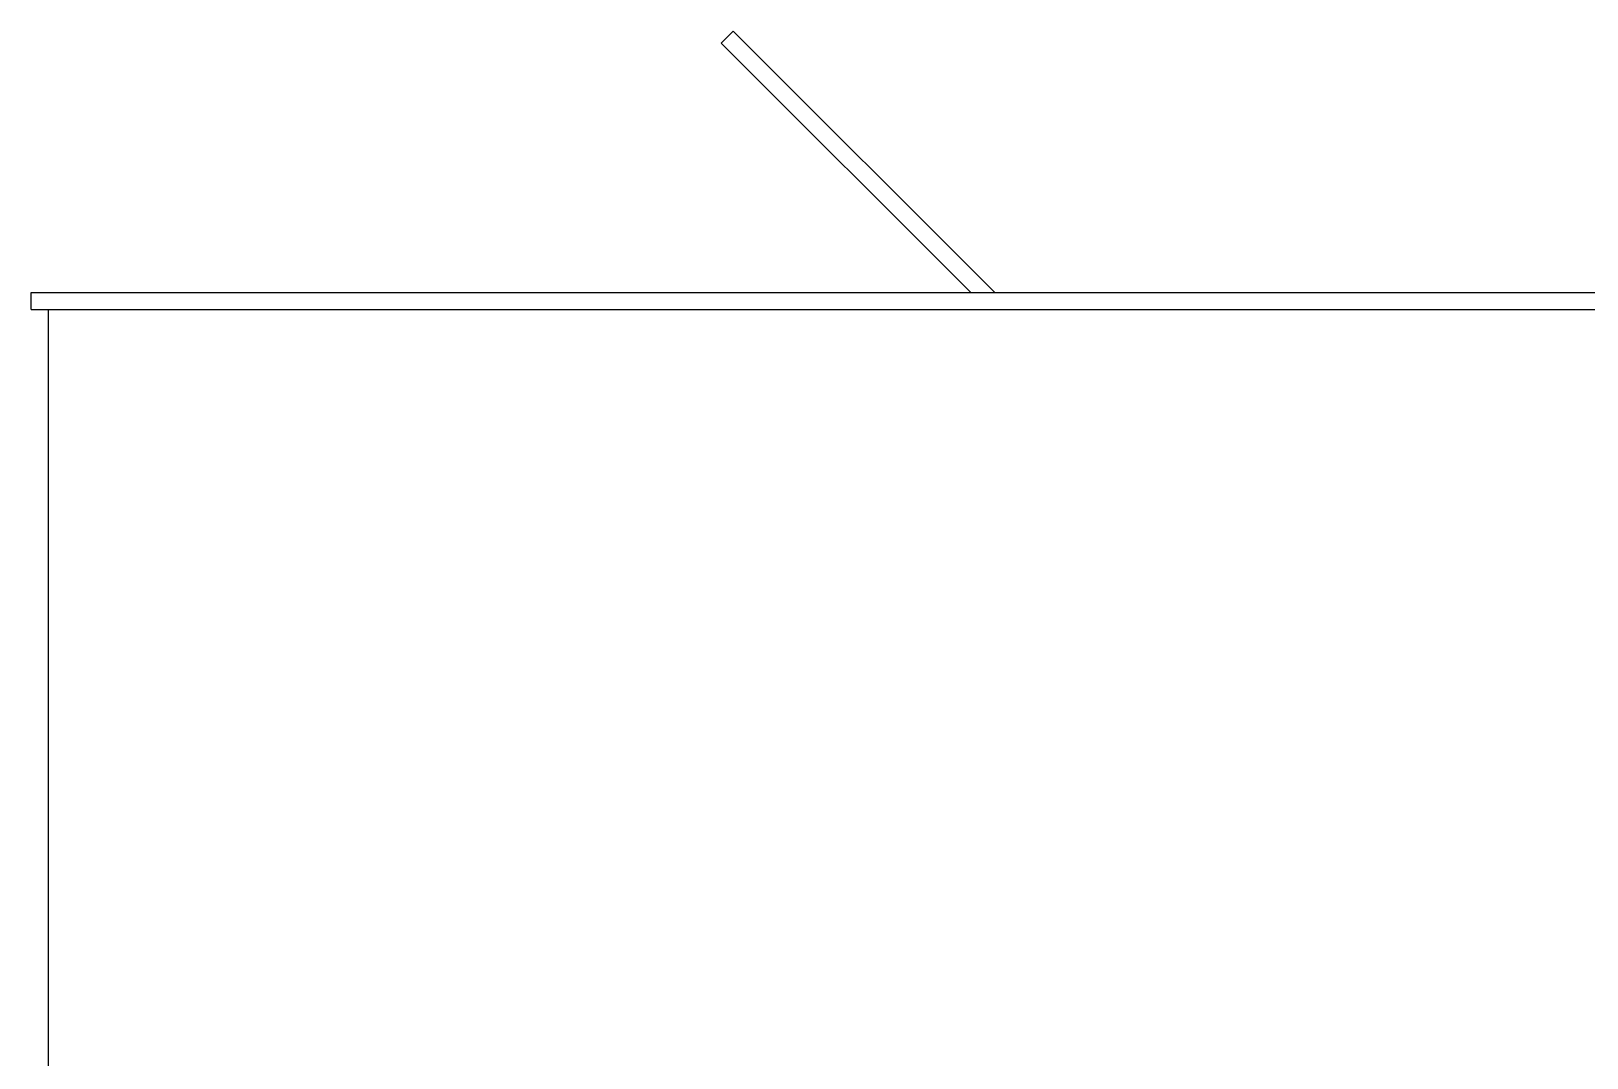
# Model space of a CAD drawing. Extents: x 3792242 to 5145247, y -1546315 to -1031918.
# Drawn here: x 4158161 to 4160897, y -1494322 to -1492516 of the extents above; entities that cross this region are included whole.
import ezdxf

# ---------------------------------------------------------------- set-up
doc = ezdxf.new("R2010")
doc.units = 0
doc.header["$MEASUREMENT"] = 0
doc.layers.add('TENKÁ', color=7, linetype='CONTINUOUS')
doc.layers.add('ZZ-elektro', color=221, linetype='CONTINUOUS')

msp = doc.modelspace()

# ---------------------------------------------------------------- linework, layer by layer
at = {"layer": 'TENKÁ'}
for p, q in [((4158161.276, -1492975.641), (4217791.276, -1492975.641)), ((4158161.276, -1493005.641), (4158161.276, -1492975.641)), ((4158161.276, -1493005.641), (4217791.276, -1493005.641)), ((4158191.276, -1493005.641), (4158191.276, -1507864.932))]:
    msp.add_line(p, q, dxfattribs=at)
at = {"layer": 'ZZ-elektro', "color": 253, "lineweight": 30, "ltscale": 10}
for p, q in [((4159396.063, -1492515.641), (4159374.849, -1492536.855)), ((4159396.063, -1492515.641), (4159856.063, -1492975.641)), ((4159374.849, -1492536.855), (4159813.636, -1492975.641))]:
    msp.add_line(p, q, dxfattribs=at)

doc.saveas('drawing.dxf')
